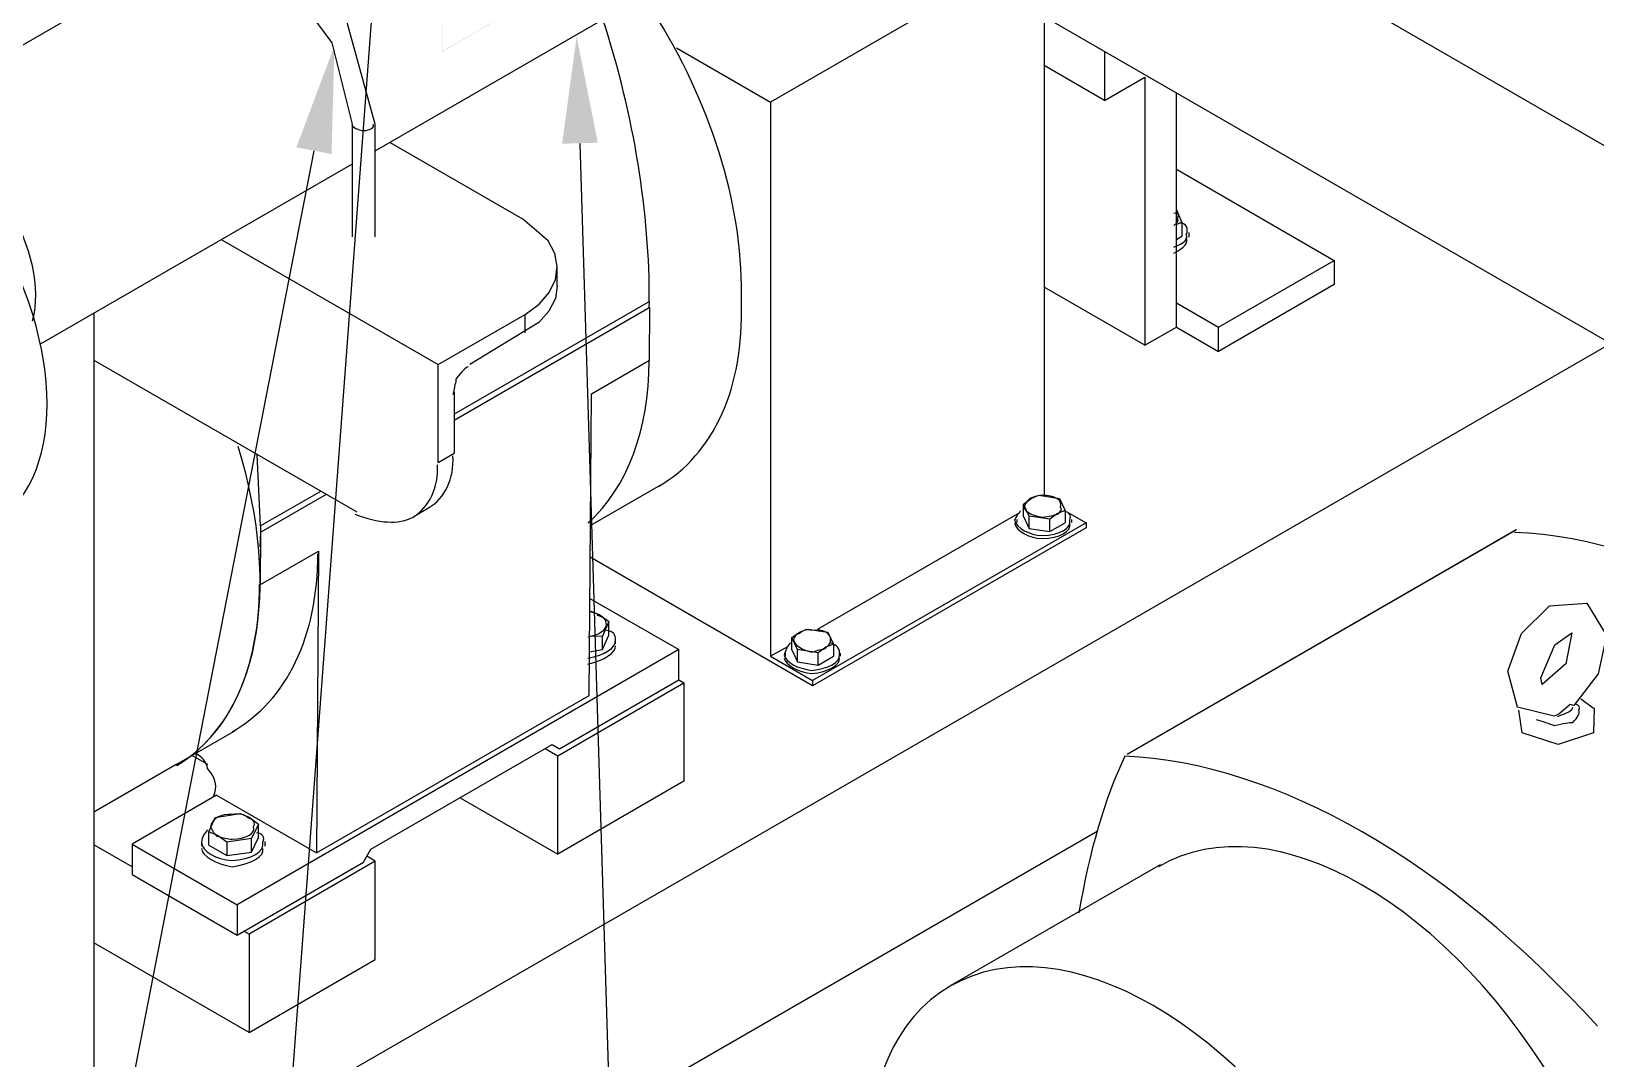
# Model space of a CAD drawing. Header units: inches. Extents: x 0.3 to 33.8, y 15.5 to 37.1.
# Drawn here: x 20.355 to 22.988, y 23.044 to 24.774 of the extents above; entities that cross this region are included whole.
import ezdxf

# ---------------------------------------------------------------- set-up
doc = ezdxf.new("R2010")
doc.units = ezdxf.units.IN
doc.header["$MEASUREMENT"] = 0

# ---------------------------------------------------------------- blocks, each defined once
blk = doc.blocks.new('60298_1')
at = {"transparency": 33554687}
for color, points in [(256, [(21.4002, 24.9448), (21.4009, 24.9444), (21.0462, 24.7396), (21.0469, 24.7408)]), (256, [(21.0469, 24.7409), (21.0462, 24.7396), (21.0462, 24.8631), (21.0469, 24.8627)]), (21, [(21.248, 24.5847), (21.2725, 24.7657), (21.3081, 24.5865)]), (21, [(20.8009, 24.5788), (20.8649, 24.7499), (20.8599, 24.5673)])]:
    blk.add_hatch(color=color, dxfattribs=at).paths.add_polyline_path(points)
for points in [[(20.9331, 24.5728), (22.4467, 25.4465)], [(21.9752, 25.1749), (24.1958, 23.8926)], [(21.6922, 25.0112), (24.1958, 23.5658), (24.1958, 23.8926)], [(20.9331, 24.6177), (20.8861, 24.7886), (20.7684, 24.927), (20.6987, 24.9616), (20.631, 24.9642), (20.5763, 24.9311), (20.5468, 24.8702)], [(20.1456, 24.6389), (20.6491, 24.9296)], [(20.8954, 24.6177), (20.8608, 24.7545), (20.7715, 24.8764), (20.6687, 24.9291), (20.6, 24.9012)], [(21.9541, 24.8599), (21.5988, 24.6549)], [(22.0594, 24.7995), (22.0594, 23.9934)], [(21.4407, 24.7463), (21.5988, 24.6549)], [(22.1611, 24.7406), (22.1611, 24.6574), (22.2288, 24.6967)], [(22.1611, 24.6574), (22.0594, 24.7163)], [(22.2288, 24.6967), (22.2288, 24.2454)], [(21.5988, 24.6549), (21.5988, 23.7217)], [(22.282, 24.3171), (22.282, 24.6709)], [(20.8954, 24.4282), (20.8954, 24.6177)], [(20.9331, 24.4282), (20.9331, 24.6177)], [(20.9574, 24.5872), (21.1815, 24.4581)], [(20.3713, 24.2485), (20.8954, 24.5511)], [(22.282, 24.5418), (22.5474, 24.3884)], [(22.282, 24.4736), (22.2913, 24.4519)], [(21.1856, 24.297), (21.2094, 24.3146), (21.2264, 24.3342), (21.2368, 24.3559), (21.2399, 24.3781), (21.2357, 24.3998), (21.2244, 24.4215), (21.1815, 24.4581)], [(22.2913, 24.4519), (22.282, 24.4488)], [(22.2913, 24.4519), (22.2913, 24.4292)], [(22.3026, 24.4354), (22.3026, 24.4276)], [(20.6744, 24.4235), (21.0395, 24.2128), (21.1856, 24.297)], [(22.282, 24.4235), (22.2913, 24.4292)], [(22.3527, 24.2758), (22.5474, 24.3884)], [(22.5474, 24.3884), (22.5474, 24.3476)], [(21.2399, 24.3455), (21.2399, 24.376)], [(21.2399, 24.3455), (21.2368, 24.3239), (21.2259, 24.3027), (21.2089, 24.2836), (21.0927, 24.2128)], [(22.2288, 24.2454), (22.0594, 24.3435)], [(22.5474, 24.3476), (22.3527, 24.235)], [(21.3953, 24.3192), (21.0663, 24.1292)], [(21.3958, 24.3089), (21.0663, 24.1188)], [(21.3948, 24.3084), (21.3953, 24.3192)], [(21.3953, 24.2206), (21.3958, 24.3089)], [(22.282, 24.2758), (22.282, 24.3171)], [(22.282, 24.3171), (22.3527, 24.2758)], [(20.4601, 24.3001), (20.4601, 22.0537)], [(21.1856, 24.2665), (21.1856, 24.297)], [(22.2288, 24.2454), (22.282, 24.2758)], [(22.282, 24.2758), (22.3527, 24.235)], [(22.3527, 24.235), (22.3527, 24.2758)], [(23.0132, 24.2485), (20.4601, 22.7746)], [(20.4601, 24.2206), (20.9026, 23.9649)], [(21.0395, 24.0481), (21.0395, 24.2128)], [(21.2972, 24.1638), (21.3953, 24.2206)], [(21.0663, 24.1669), (21.0663, 24.0636)], [(21.2936, 23.6556), (21.2972, 24.1638)], [(20.7405, 23.9412), (20.7348, 24.0615)], [(21.0395, 24.0481), (21.0663, 24.0636)], [(20.8422, 23.9995), (20.7405, 23.9412)], [(20.851, 23.9944), (20.741, 23.9309)], [(21.4134, 24.0099), (21.2956, 23.9417)], [(22.0243, 23.9779), (22.0372, 23.9877)], [(22.0372, 23.9877), (22.0501, 23.9928)], [(22.0501, 23.9928), (22.0852, 23.9872)], [(22.0852, 23.9872), (22.0945, 23.967)], [(20.9982, 23.9572), (21.025, 23.9727)], [(22.0176, 23.9634), (21.6783, 23.7672)], [(22.0341, 23.9577), (22.0243, 23.9779)], [(22.0243, 23.9572), (22.0243, 23.9779)], [(22.0816, 23.9624), (22.0687, 23.9526)], [(22.0945, 23.967), (22.0816, 23.9624)], [(22.0945, 23.967), (22.0945, 23.9464)], [(22.1017, 23.9629), (22.1301, 23.9464)], [(20.7405, 23.9412), (20.74, 23.9061)], [(22.1301, 23.9464), (21.6695, 23.6809)], [(22.1301, 23.9381), (21.6695, 23.6721)], [(22.0134, 23.952), (22.0134, 23.9469)], [(22.0243, 23.9572), (22.0341, 23.9371)], [(22.0687, 23.9526), (22.0341, 23.9577)], [(22.0341, 23.9371), (22.0341, 23.9577)], [(22.0341, 23.9371), (22.0687, 23.9319)], [(22.0687, 23.9319), (22.0687, 23.9526)], [(22.0687, 23.9319), (22.0945, 23.9464)], [(22.1054, 23.952), (22.1054, 23.9469)], [(22.1301, 23.9464), (22.1301, 23.9381)], [(22.8536, 23.9345), (22.1988, 23.5565)], [(22.8542, 23.9345), (22.1993, 23.5565)], [(22.8542, 23.9345), (22.8542, 23.9345)], [(20.74, 23.9061), (20.741, 23.9309)], [(20.7405, 23.8426), (20.741, 23.9309)], [(20.7405, 23.8426), (20.8381, 23.8988)], [(20.8381, 23.8988), (20.8345, 23.3907)], [(21.6695, 23.6721), (21.2951, 23.8885)], [(21.2946, 23.8193), (21.4444, 23.7331)], [(22.9177, 23.621), (22.8562, 23.636), (22.8397, 23.6969), (22.8629, 23.7604), (22.9099, 23.8069), (22.9729, 23.8111), (23.006, 23.7568), (22.992, 23.6923), (22.9507, 23.6391)], [(21.2946, 23.7976), (21.2946, 23.7976)], [(21.3116, 23.7914), (21.2946, 23.7971)], [(21.2961, 23.7976), (21.3116, 23.7914)], [(21.3116, 23.7914), (21.3266, 23.7801)], [(21.3266, 23.7801), (21.3158, 23.7558)], [(21.3266, 23.7573), (21.3266, 23.7801)], [(21.3158, 23.7558), (21.2941, 23.7553)], [(21.3158, 23.7331), (21.3266, 23.7573)], [(21.3158, 23.7331), (21.3158, 23.7558)], [(21.338, 23.7429), (21.338, 23.7506)], [(21.6349, 23.7532), (21.6478, 23.7625)], [(21.6442, 23.7331), (21.6349, 23.7532)], [(21.6349, 23.7326), (21.6349, 23.7532)], [(21.6478, 23.7625), (21.6602, 23.7677)], [(21.6602, 23.7677), (21.6953, 23.7625)], [(21.6953, 23.7625), (21.7046, 23.7424)], [(22.8955, 23.6856), (22.9187, 23.7413), (22.9476, 23.761), (22.9373, 23.7093), (22.8975, 23.6742), (22.8955, 23.6856)], [(21.4444, 23.7331), (20.7012, 23.3034)], [(21.2941, 23.7295), (21.3158, 23.7331)], [(21.4444, 23.682), (21.4444, 23.7331)], [(21.6282, 23.7382), (21.5988, 23.7217)], [(21.6236, 23.7269), (21.6236, 23.7217)], [(21.6349, 23.7326), (21.6442, 23.7124)], [(21.6788, 23.7274), (21.6442, 23.7331)], [(21.6442, 23.7124), (21.6442, 23.7331)], [(21.6917, 23.7372), (21.6788, 23.7274)], [(21.6788, 23.7067), (21.6788, 23.7274)], [(21.7046, 23.7424), (21.6917, 23.7372)], [(21.7046, 23.7424), (21.7046, 23.7217)], [(21.716, 23.7269), (21.716, 23.7217)], [(21.5988, 23.7217), (21.6695, 23.6809)], [(21.6442, 23.7124), (21.6788, 23.7067)], [(21.6788, 23.7067), (21.7046, 23.7217)], [(21.2409, 23.5539), (21.4531, 23.6768)], [(21.2435, 23.5658), (21.4444, 23.682)], [(21.4444, 23.682), (21.4531, 23.6768)], [(21.4531, 23.6768), (21.4531, 23.5115)], [(21.6695, 23.6809), (21.6695, 23.6721)], [(20.8345, 23.3907), (21.2936, 23.6556)], [(22.9626, 23.6499), (22.9848, 23.6339)], [(22.9848, 23.6339), (22.9838, 23.5931), (22.9244, 23.5735), (22.864, 23.5931), (22.8583, 23.6313)], [(22.8583, 23.6313), (22.8583, 23.6313)], [(22.9254, 23.6246), (22.9177, 23.621)], [(22.9507, 23.6391), (22.9445, 23.6406), (22.9254, 23.6246)], [(22.9507, 23.6391), (22.9507, 23.6391)], [(20.5995, 23.5399), (20.6971, 23.5962)], [(20.6646, 23.5776), (20.6646, 23.5776)], [(20.6661, 23.5771), (20.6661, 23.5771)], [(20.6672, 23.5766), (20.6672, 23.5766)], [(20.6672, 23.5766), (20.6672, 23.5766)], [(20.9259, 23.3969), (21.2311, 23.573)], [(21.2197, 23.5663), (21.2409, 23.5539)], [(21.2311, 23.573), (21.2435, 23.5658)], [(20.5995, 23.5399), (20.4601, 23.4594)], [(20.6517, 23.5394), (20.6248, 23.5549)], [(21.2409, 23.3886), (21.2409, 23.5539)], [(22.1988, 23.5565), (22.1988, 23.5565)], [(20.6661, 23.4878), (20.5241, 23.4057)], [(20.6661, 23.4878), (20.8345, 23.3907)], [(21.4531, 23.5115), (21.2409, 23.3886)], [(21.0767, 23.4837), (21.2409, 23.3886)], [(20.6532, 23.4263), (20.6641, 23.4506)], [(20.6641, 23.4506), (20.7059, 23.4568)], [(20.7059, 23.4568), (20.7214, 23.4511)], [(20.7214, 23.4511), (20.7369, 23.4392)], [(20.7369, 23.4392), (20.7255, 23.415)], [(20.7369, 23.4165), (20.7369, 23.4392)], [(22.1487, 23.4268), (20.4601, 22.4514)], [(20.6419, 23.4021), (20.6419, 23.4098)], [(20.6682, 23.4201), (20.6532, 23.4263)], [(20.6532, 23.4036), (20.6532, 23.4263)], [(20.6837, 23.4088), (20.6682, 23.4201)], [(20.7255, 23.415), (20.6837, 23.4088)], [(20.6837, 23.4088), (20.6837, 23.3861)], [(20.7255, 23.3922), (20.7369, 23.4165)], [(20.7255, 23.3922), (20.7255, 23.415)], [(20.7482, 23.4021), (20.7482, 23.4098)], [(20.5241, 23.3675), (20.4601, 23.4046)], [(20.5241, 23.4057), (20.7012, 23.3034)], [(20.5241, 23.4057), (20.5241, 23.3546)], [(20.6532, 23.4036), (20.6837, 23.3861)], [(20.6837, 23.3861), (20.7255, 23.3922)], [(20.9135, 23.3752), (20.9259, 23.3969)], [(20.9336, 23.3768), (20.9192, 23.385)], [(20.7012, 23.2523), (20.9135, 23.3752)], [(20.9336, 23.3768), (20.7214, 23.2539)], [(20.9336, 23.2115), (20.9336, 23.3768)], [(22.2546, 23.3706), (21.9024, 23.1676)], [(20.5241, 23.3546), (20.7012, 23.2523)], [(20.7012, 23.3034), (20.7012, 23.2523)], [(20.7214, 23.2539), (20.7121, 23.259)], [(20.7214, 23.2539), (20.7214, 23.0886)], [(20.7214, 23.0886), (20.4601, 23.2394)], [(20.7214, 23.0886), (20.9336, 23.2115)]]:
    blk.add_lwpolyline(points, dxfattribs=at)
at = {"color": 21, "transparency": 33554687}
for points in [[(20.9352, 24.9033), (20.5045, 19.1494), (20.3243, 19.1494)], [(20.8303, 24.5728), (19.9545, 20.079), (19.7743, 20.079)], [(21.2776, 24.5852), (21.4227, 19.8662), (21.2424, 19.8662)]]:
    blk.add_lwpolyline(points, dxfattribs=at)
at = {"transparency": 33554687}
for points, knots in [([(21.5497, 24.3177), (21.5545, 24.4694), (21.5038, 24.6402), (21.4103, 24.7927), (21.4057, 24.8101), (21.3977, 24.8234), (21.3845, 24.8341)], [0, 0, 0, 0, 1, 1, 1, 2, 2, 2, 2]), ([(20.2845, 23.9407), (20.4133, 24.0128), (20.4133, 24.2458), (20.2845, 24.4571), (20.1645, 24.6768), (19.9627, 24.7933), (19.8352, 24.7205)], [0, 0, 0, 0, 1, 1, 1, 2, 2, 2, 2]), ([(20.3568, 24.2867), (20.3715, 24.3428), (20.355, 24.4136), (20.3155, 24.4777), (20.2807, 24.5424), (20.2275, 24.5921), (20.1709, 24.6068)], [0, 0, 0, 0, 1, 1, 1, 2, 2, 2, 2]), ([(20.8939, 24.6172), (20.8958, 24.6122), (20.9042, 24.6073), (20.9145, 24.6068), (20.9249, 24.6073), (20.9334, 24.6122), (20.93, 24.6172)], [0, 0, 0, 0, 1, 1, 1, 2, 2, 2, 2]), ([(22.2778, 24.4468), (22.2856, 24.4537), (22.2874, 24.4574), (22.283, 24.4571), (22.2874, 24.4651), (22.2856, 24.4688), (22.2778, 24.4674)], [0, 0, 0, 0, 1, 1, 1, 2, 2, 2, 2]), ([(22.2778, 24.4106), (22.2953, 24.4172), (22.303, 24.4262), (22.2985, 24.4313), (22.303, 24.4429), (22.2986, 24.4499), (22.2882, 24.4519)], [0, 0, 0, 0, 1, 1, 1, 2, 2, 2, 2]), ([(21.0901, 24.2092), (21.0861, 24.2088), (21.0793, 24.2017), (21.0694, 24.1886), (21.0693, 24.1845), (21.0666, 24.175), (21.0643, 24.1627)], [0, 0, 0, 0, 1, 1, 1, 2, 2, 2, 2]), ([(20.899, 23.9613), (20.9388, 23.9456), (20.9731, 23.9429), (20.9971, 23.9562), (21.0249, 23.9729), (21.0398, 24.0055), (21.0385, 24.044)], [0, 0, 0, 0, 1, 1, 1, 2, 2, 2, 2]), ([(22.0351, 23.9872), (22.0317, 23.9846), (22.0284, 23.98), (22.0248, 23.9717), (22.0284, 23.9652), (22.0424, 23.9571), (22.0558, 23.9562), (22.068, 23.9571), (22.0759, 23.959), (22.0816, 23.9613)], [0, 0, 0, 0, 1, 1, 1, 2, 2, 2, 3, 3, 3, 3]), ([(22.0816, 23.9613), (22.0877, 23.9658), (22.091, 23.9704), (22.0868, 23.9717), (22.091, 23.9852), (22.0769, 23.9932), (22.0558, 23.9923), (22.0514, 23.9932), (22.0434, 23.9913), (22.0351, 23.9872)], [0, 0, 0, 0, 1, 1, 1, 2, 2, 2, 3, 3, 3, 3]), ([(22.0196, 23.9665), (22.0175, 23.9648), (22.0135, 23.9586), (22.0093, 23.951), (22.0135, 23.9375), (22.0342, 23.9255), (22.0558, 23.9252), (22.0852, 23.9255), (22.1058, 23.9375), (22.1023, 23.951), (22.1058, 23.9589), (22.1015, 23.9653), (22.0919, 23.9665)], [0, 0, 0, 0, 1, 1, 1, 2, 2, 2, 3, 3, 3, 4, 4, 4, 4]), ([(22.0093, 23.9458), (22.0135, 23.9322), (22.0342, 23.9202), (22.0558, 23.92), (22.0852, 23.9202), (22.1058, 23.9322), (22.1023, 23.9458)], [0, 0, 0, 0, 1, 1, 1, 2, 2, 2, 2]), ([(20.5944, 23.5379), (20.5975, 23.5389), (20.5985, 23.5395), (20.5995, 23.5379), (20.688, 23.5911), (20.7385, 23.6996), (20.7389, 23.8426)], [0, 0, 0, 0, 1, 1, 1, 2, 2, 2, 2]), ([(21.2915, 23.7548), (21.3111, 23.7579), (21.3228, 23.7665), (21.3225, 23.7754), (21.3228, 23.7822), (21.3188, 23.7877), (21.307, 23.7909)], [0, 0, 0, 0, 1, 1, 1, 2, 2, 2, 2]), ([(21.2915, 23.7186), (21.3197, 23.7232), (21.3384, 23.7359), (21.338, 23.7496), (21.3384, 23.7577), (21.3344, 23.7644), (21.3225, 23.7651)], [0, 0, 0, 0, 1, 1, 1, 2, 2, 2, 2]), ([(21.6478, 23.7599), (21.642, 23.7596), (21.6387, 23.755), (21.6375, 23.7496), (21.6387, 23.7402), (21.6527, 23.7321), (21.6685, 23.7289), (21.6783, 23.7321), (21.6862, 23.734), (21.6891, 23.7341)], [0, 0, 0, 0, 1, 1, 1, 2, 2, 2, 3, 3, 3, 3]), ([(21.6891, 23.7341), (21.698, 23.7408), (21.7013, 23.7454), (21.6995, 23.7496), (21.7013, 23.7602), (21.6873, 23.7683), (21.6685, 23.7651), (21.6617, 23.7683), (21.6537, 23.7664), (21.6478, 23.7599)], [0, 0, 0, 0, 1, 1, 1, 2, 2, 2, 3, 3, 3, 3]), ([(21.6323, 23.7444), (21.6278, 23.7398), (21.6238, 23.7336), (21.622, 23.7238), (21.6238, 23.7125), (21.6445, 23.7005), (21.6685, 23.698), (21.6955, 23.7005), (21.7161, 23.7125), (21.715, 23.7238), (21.7161, 23.7339), (21.7118, 23.7403), (21.6995, 23.7444)], [0, 0, 0, 0, 1, 1, 1, 2, 2, 2, 3, 3, 3, 4, 4, 4, 4]), ([(21.622, 23.7186), (21.6238, 23.7072), (21.6445, 23.6952), (21.6685, 23.6928), (21.6955, 23.6952), (21.7161, 23.7072), (21.715, 23.7186)], [0, 0, 0, 0, 1, 1, 1, 2, 2, 2, 2]), ([(22.9492, 23.6102), (22.9575, 23.6194), (22.9616, 23.6251), (22.9595, 23.6308), (22.9616, 23.6353), (22.9595, 23.6395), (22.9543, 23.6412)], [0, 0, 0, 0, 1, 1, 1, 2, 2, 2, 2]), ([(22.8872, 23.6153), (22.8976, 23.6124), (22.9097, 23.6087), (22.9182, 23.605), (22.9331, 23.6087), (22.943, 23.611), (22.9492, 23.6102)], [0, 0, 0, 0, 1, 1, 1, 2, 2, 2, 2]), ([(20.6615, 23.4862), (20.6687, 23.5012), (20.6647, 23.518), (20.6512, 23.5327), (20.6497, 23.544), (20.6416, 23.5532), (20.6305, 23.5585)], [0, 0, 0, 0, 1, 1, 1, 2, 2, 2, 2]), ([(20.7183, 23.4501), (20.7147, 23.4552), (20.7052, 23.4575), (20.6925, 23.4553), (20.6745, 23.4575), (20.6576, 23.4478), (20.6563, 23.4346), (20.6576, 23.43), (20.6616, 23.4245), (20.6666, 23.4191)], [0, 0, 0, 0, 1, 1, 1, 2, 2, 2, 3, 3, 3, 3]), ([(20.6666, 23.4191), (20.6757, 23.4164), (20.6852, 23.4141), (20.6925, 23.4139), (20.7159, 23.4141), (20.7327, 23.4238), (20.7286, 23.4346), (20.7327, 23.4415), (20.7288, 23.4471), (20.7183, 23.4501)], [0, 0, 0, 0, 1, 1, 1, 2, 2, 2, 3, 3, 3, 3]), ([(20.6512, 23.4294), (20.6464, 23.4244), (20.642, 23.4175), (20.6408, 23.4088), (20.642, 23.3933), (20.6658, 23.3795), (20.6925, 23.3778), (20.7246, 23.3795), (20.7484, 23.3933), (20.7441, 23.4088), (20.7484, 23.4171), (20.7444, 23.4237), (20.7338, 23.4243)], [0, 0, 0, 0, 1, 1, 1, 2, 2, 2, 3, 3, 3, 4, 4, 4, 4]), ([(20.6408, 23.3984), (20.642, 23.3855), (20.6658, 23.3718), (20.6925, 23.3675), (20.7246, 23.3718), (20.7484, 23.3855), (20.7441, 23.3984)], [0, 0, 0, 0, 1, 1, 1, 2, 2, 2, 2]), ([(22.9337, 22.1901), (23.1241, 22.2998), (23.1241, 22.652), (22.9337, 22.975), (22.7479, 23.3036), (22.4429, 23.4797), (22.252, 23.3675)], [0, 0, 0, 0, 1, 1, 1, 2, 2, 2, 2]), ([(22.5825, 21.9835), (22.3957, 21.8792), (22.0907, 22.0553), (21.9009, 22.3811), (21.7145, 22.7069), (21.7145, 23.0591), (21.9009, 23.1661), (22.0907, 23.2763), (22.3957, 23.1002), (22.5825, 22.7736), (22.7719, 22.4486), (22.7719, 22.0964), (22.5825, 21.9835)], [0, 0, 0, 0, 1, 1, 1, 2, 2, 2, 3, 3, 3, 4, 4, 4, 4])]:
    blk.add_open_spline(points, degree=3, knots=knots, dxfattribs=at)
for points in [[(21.3948, 24.3177), (21.3954, 24.468), (21.3695, 24.6301), (21.3173, 24.7927)], [(22.2778, 24.4003), (22.2953, 24.4094), (22.303, 24.4184), (22.2985, 24.4261)], [(21.4103, 24.0078), (21.5038, 24.0622), (21.5545, 24.1744), (21.5497, 24.3177)], [(21.2915, 23.9458), (21.3587, 24.0072), (21.3936, 24.1025), (21.3948, 24.2195)], [(20.5995, 23.5379), (20.7359, 23.6188), (20.7778, 23.8307), (20.7028, 24.0749)], [(21.023, 23.9717), (21.0515, 23.9882), (21.0664, 24.0209), (21.0643, 24.0594)], [(23.6412, 23.4759), (23.3942, 23.7541), (23.106, 23.9205), (22.8511, 23.9303)], [(20.6925, 23.5947), (20.7858, 23.6477), (20.8364, 23.7561), (20.8371, 23.8942)], [(21.2915, 23.7083), (21.3197, 23.7154), (21.3384, 23.7282), (21.338, 23.7393)], [(22.9233, 23.6205), (22.9389, 23.6255), (22.9493, 23.6315), (22.9492, 23.636)], [(22.1952, 23.5534), (22.161, 23.4815), (22.1353, 23.3933), (22.1178, 23.29)], [(22.9905, 23.0989), (22.7395, 23.3761), (22.4513, 23.5425), (22.1952, 23.5534)]]:
    blk.add_open_spline(points, degree=3, dxfattribs=at)

msp = doc.modelspace()

# ---------------------------------------------------------------- block references
msp.add_blockref('60298_1', (0, 0))

doc.saveas('drawing.dxf')
